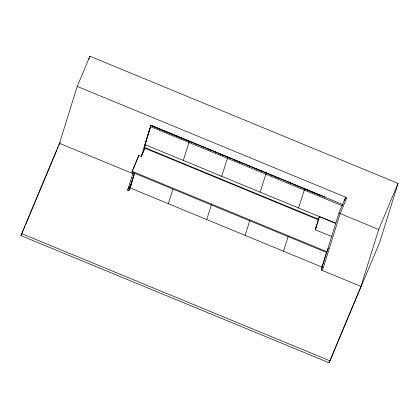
<?xml version="1.0" encoding="UTF-8"?>
<svg xmlns="http://www.w3.org/2000/svg" width="419" height="419" viewBox="0 0 419 419"><rect width="100%" height="100%" fill="white"/><g stroke="black" fill="none" stroke-linecap="round" stroke-linejoin="round"><path stroke-width="0.63" d="M146.084 141.208L151.013 125.255L325.511 197.265M20.95 235.609L59.482 143.329L77.216 86.403L89.886 56.219L398.05 183.391L379.687 242.355L329.114 362.781L20.95 235.609L24.993 225.982M88.922 59.325L89.886 56.219M326.658 252.521L131.896 172.146L138.83 155.428L141.297 156.444L144.817 148.064M131.011 185.664L128.916 190.65L127.685 190.142L133.132 172.654M138.83 155.428L131.896 172.146M128.916 190.65L134.363 173.162M134.546 173.047L129.958 187.869L321.944 267.097L322.441 265.908M130.649 186.067L134.625 173.293M343.088 204.697L150.95 125.401L150.452 126.59L144.854 144.565L335.813 223.374M145.351 143.377L150.95 125.401M145.414 144.304L143.995 147.828L318.477 219.834M152.244 125.763L152.144 126.088L189.556 141.528M168.354 203.713L172.9 189.116M183.281 160.425L189.44 141.114M206.75 219.556L211.296 204.959M221.709 176.284L227.868 156.973M245.146 235.405L249.698 220.808M260.136 192.143L266.295 172.827M283.548 251.248L288.094 236.651M298.564 207.997L304.723 188.686M321.195 195.484L321.095 195.809L303.597 188.587M331.9 236.51L315.245 229.795L319.357 216.581L335.284 222.997M319.545 216.419L315.245 229.795M321.944 267.097L326.49 252.5M329.114 362.781L360.963 286.413L321.211 270.004L338.94 213.077L345.623 197.166L344.465 200.89M322.441 270.517L340.176 213.585L346.853 197.679L77.216 86.403M360.963 286.413L378.692 229.481L398.05 183.391M141.229 156.669L145.985 141.538M25.496 224.778L38.386 194.097M38.888 192.892L56.827 150.175M57.335 148.975L58.089 147.169M58.849 145.362L60.116 142.345M144.246 147.231L145.503 144.236M141.8 155.459L144.817 148.279M127.685 190.142L129.33 186.219M130.367 186.465L131.865 182.899M315.795 228.455L316.549 226.658M328.391 248.174L326.909 251.709L132.153 171.334M321.211 270.004L322.373 267.233M190.76 142.025L192.572 142.769M194.982 143.769L196.192 144.267M202.827 147.006L204.64 147.75M207.054 148.75L208.861 149.494M210.071 149.992L211.878 150.74M214.292 151.736L215.497 152.233M219.121 153.726L220.928 154.475M222.138 154.972L223.945 155.721M229.376 157.963L231.188 158.707M233.603 159.702L237.222 161.2M238.427 161.697L240.239 162.441M241.444 162.944L243.256 163.688M248.687 165.929L251.101 166.924M254.721 168.417L256.528 169.166M257.737 169.664L259.55 170.413M260.754 170.91L262.566 171.659M269.805 174.644L272.821 175.891M274.026 176.389L275.838 177.132M277.043 177.635L278.855 178.379M286.098 181.369L287.905 182.113M289.115 182.611L290.922 183.36M293.337 184.355L295.149 185.104M296.353 185.601L298.166 186.35M300.58 187.345L301.785 187.843M150.452 126.59L342.59 205.886M338.94 213.077L378.692 229.481M144.157 147.299L318.644 219.305M59.482 143.329L133.158 173.733M21.584 233.572L329.743 360.749"/></g></svg>
